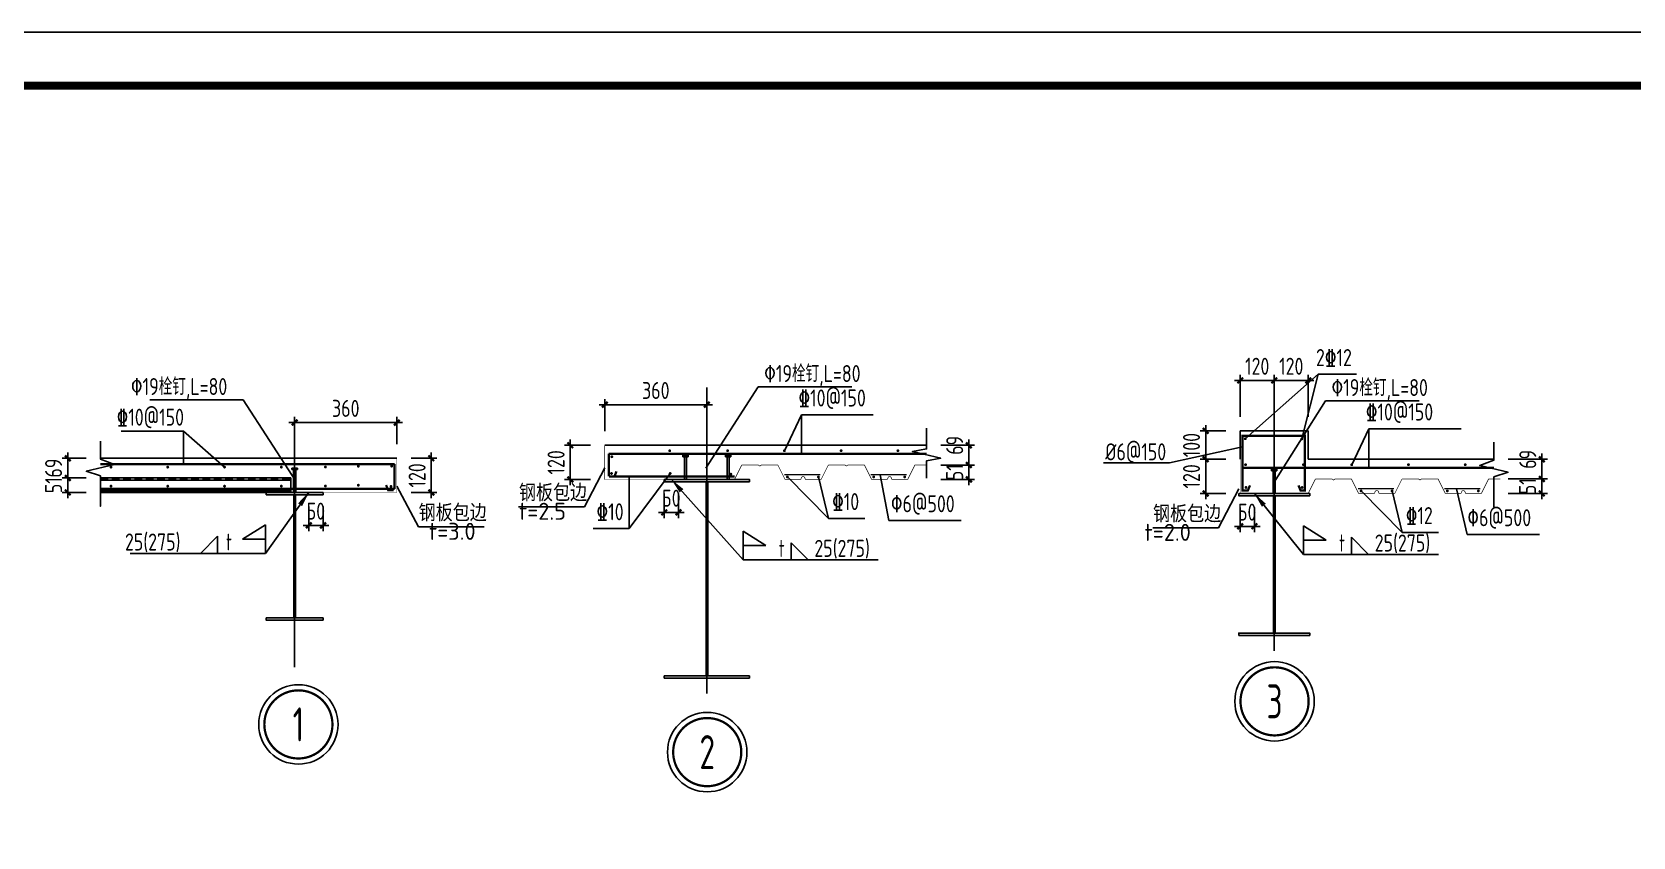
# Model space of a CAD drawing. Extents: x 180850 to 1400258, y 48356 to 327067.
# Drawn here: x 607539 to 649842, y 199110 to 220382 of the extents above; entities that cross this region are included whole.
import ezdxf
from ezdxf.enums import TextEntityAlignment as Align

# ---------------------------------------------------------------- set-up
doc = ezdxf.new("R2010")
doc.units = 0
doc.header["$LTSCALE"] = 1000
doc.linetypes.add('DASHED', pattern=[0.75, 0.5, -0.25])
for name, color, linetype in [('AXIS', 3, 'Continuous'), ('GL', 150, 'Continuous'), ('Gzd', 1, 'Continuous'), ('Prof', 2, 'Continuous'), ('PUB_DIM', 3, 'Continuous'), ('PUB_TITLE', 4, 'Continuous'), ('PZ', 202, 'Continuous'), ('S', 2, 'Continuous'), ('TEXT', 7, 'Continuous'), ('THIN', 7, 'Continuous'), ('WELD', 7, 'Continuous'), ('YCX', 90, 'Continuous'), ('引出线', 3, 'Continuous')]:
    doc.layers.add(name, color=color, linetype=linetype)
doc.styles.get("Standard").update_dxf_attribs({"font": 'gbenor.shx', "bigfont": 'gbcbig.shx'})
doc.styles.add('TSSD_Dimension', font='Tssdeng.shx', dxfattribs={"width": 0.8, "bigfont": 'hztxt.shx'})
doc.styles.add('TSSD_Label', font='tssdeng.shx', dxfattribs={"width": 0.7, "bigfont": 'hztxt.shx'})
doc.styles.add('TSSD_Norm', font='tssdeng.shx', dxfattribs={"bigfont": 'hztxt.shx'})
doc.styles.add('TSSD_Num', font='Tssdeng.shx', dxfattribs={"width": 0.7, "bigfont": 'hztxt.shx'})
doc.dimstyles.new('TSSD_20_150', dxfattribs={"dimtxt": 450, "dimasz": 150, "dimexe": 150, "dimexo": 375, "dimgap": 150, "dimtad": 1, "dimdec": 0, "dimlfac": 0.133333, "dimzin": 0, "dimdsep": 46, "dimtxsty": 'TSSD_Dimension', "dimblk": 'ARCHTICK', "dimcen": 0, "dimdle": 150, "dimclrt": 7, "dimadec": 0, "dimazin": 0, "dimtfac": 1, "dimtdec": 0, "dimtix": 1, "dimtmove": 2, "dimatfit": 3, "dimfxl": 1, "dimtolj": 1, "dimtzin": 0, "dimarcsym": 0})
doc.dimstyles.new('TSSD_LEADER_STYLE_400.0', dxfattribs={"dimtxt": 1200, "dimasz": 400, "dimexe": 400, "dimexo": 1000, "dimgap": 0.09, "dimtad": 0, "dimtih": 1, "dimtoh": 1, "dimdec": 4, "dimzin": 0, "dimdsep": 46, "dimtxsty": 'Standard', "dimcen": 0.09, "dimdle": 400, "dimclrt": 7, "dimadec": 0, "dimazin": 0, "dimtfac": 1, "dimtdec": 4, "dimtofl": 0, "dimtmove": 0, "dimatfit": 3, "dimfxl": 1, "dimtolj": 1, "dimtzin": 0, "dimarcsym": 0})

# ---------------------------------------------------------------- blocks, each defined once
blk = doc.blocks.new('_ArchTick')
at = {"color": 0, "linetype": 'ByBlock', "const_width": 0.4}
blk.add_lwpolyline([(-0.5, -0.5), (0.5, 0.5)], dxfattribs=at)
blk = doc.blocks.new('*D158')
at = {"layer": 'AXIS', "color": 0, "lineweight": -2, "transparency": 16777216}
for p, q in [((639463, 211174), (639313, 211174)), ((639463, 210216), (639463, 211324)), ((640363, 211174), (639463, 211174)), ((640363, 210216), (640363, 211324)), ((640363, 211174), (640513, 211174))]:
    blk.add_line(p, q, dxfattribs=at)
at = {"layer": 'Defpoints', "color": 0, "transparency": 16777216}
for p in [(639463, 211174), (639463, 209841), (640363, 209841)]:
    blk.add_point(p, dxfattribs=at)
at = {"layer": 'AXIS', "color": 0, "lineweight": -2, "transparency": 16777216, "xscale": 150, "yscale": 150, "zscale": 150}
blk.add_blockref('_ArchTick', (639463, 211174), dxfattribs=at)
at = {"layer": 'AXIS', "color": 0, "lineweight": -2, "transparency": 16777216, "xscale": 150, "yscale": 150, "zscale": 150, "rotation": 180}
blk.add_blockref('_ArchTick', (640363, 211174), dxfattribs=at)
at = {"layer": 'AXIS', "color": 7, "transparency": 16777216, "insert": (639913, 211549), "char_height": 450, "attachment_point": 5, "style": 'TSSD_Dimension'}
blk.add_mtext('\\A1;120', dxfattribs=at)
blk = doc.blocks.new('ts_idx2')
at = {"color": 0, "linetype": 'ByBlock', "lineweight": -2, "const_width": 0.0333}
blk.add_lwpolyline([(-0.5, 0, 1), (0.5, 0, 1)], format="xyb", close=True, dxfattribs=at)
at = {"color": 0, "linetype": 'ByBlock', "lineweight": -2}
blk.add_circle((0, 0), 0.583, dxfattribs=at)
at = {"color": 0, "linetype": 'ByBlock', "lineweight": -2, "style": 'TSSD_Num', "width": 0.7}
blk.add_attdef('A', text='', height=0.5, dxfattribs=at).set_placement((0, 0), align=Align.MIDDLE_CENTER)
blk = doc.blocks.new('*D159')
at = {"layer": 'AXIS', "color": 0, "lineweight": -2, "transparency": 16777216}
for p, q in [((639088, 209091), (638402, 209091)), ((638552, 209091), (638552, 209241)), ((638552, 209091), (638552, 208188)), ((639088, 208188), (638402, 208188)), ((638552, 208188), (638552, 208038))]:
    blk.add_line(p, q, dxfattribs=at)
at = {"layer": 'Defpoints', "color": 0, "transparency": 16777216}
for p in [(639463, 209091), (638552, 208188), (639463, 208188)]:
    blk.add_point(p, dxfattribs=at)
at = {"layer": 'AXIS', "color": 0, "lineweight": -2, "transparency": 16777216, "xscale": 150, "yscale": 150, "zscale": 150}
for p, rotation in [((638552, 209091), 270), ((638552, 208188), 90)]:
    blk.add_blockref('_ArchTick', p, dxfattribs=dict(at, rotation=rotation))
at = {"layer": 'AXIS', "color": 7, "transparency": 16777216, "insert": (638177, 208640), "char_height": 450, "attachment_point": 5, "rotation": 90, "style": 'TSSD_Dimension'}
blk.add_mtext('\\A1;120', dxfattribs=at)
blk = doc.blocks.new('*D160')
at = {"layer": 'AXIS', "color": 0, "lineweight": -2, "transparency": 16777216}
for p, q in [((639088, 209841), (638402, 209841)), ((638552, 209841), (638552, 209991)), ((638552, 209841), (638552, 209091)), ((639088, 209091), (638402, 209091)), ((638552, 209091), (638552, 208941))]:
    blk.add_line(p, q, dxfattribs=at)
at = {"layer": 'Defpoints', "color": 0, "transparency": 16777216}
for p in [(639463, 209841), (638552, 209091), (639463, 209091)]:
    blk.add_point(p, dxfattribs=at)
at = {"layer": 'AXIS', "color": 0, "lineweight": -2, "transparency": 16777216, "xscale": 150, "yscale": 150, "zscale": 150}
for p, rotation in [((638552, 209841), 270), ((638552, 209091), 90)]:
    blk.add_blockref('_ArchTick', p, dxfattribs=dict(at, rotation=rotation))
at = {"layer": 'AXIS', "color": 7, "transparency": 16777216, "insert": (638177, 209466), "char_height": 450, "attachment_point": 5, "rotation": 90, "style": 'TSSD_Dimension'}
blk.add_mtext('\\A1;100', dxfattribs=at)
blk = doc.blocks.new('_WELD004')
at = {"color": 0, "linetype": 'ByBlock'}
for p, q in [((0, 1), (1, 0)), ((0, 0), (0, 1))]:
    blk.add_line(p, q, dxfattribs=at)
blk = doc.blocks.new('_WELD001')
at = {"linetype": 'ByBlock'}
h = blk.add_hatch(color=0, dxfattribs=at)
h.paths.add_polyline_path([(0.8, 0.5), (0, 1), (0, 0.5)], flags=16)
edge = h.paths.add_edge_path()
edge.add_line((0.8, 0.5), (0, 1))
edge.add_line((0, 0.5), (0.8, 0.5))
edge.add_line((0, 0), (0, 1))
at = {"color": 0, "linetype": 'ByBlock'}
for p, q in [((0, 0), (0, 1)), ((0.8, 0.5), (0, 1)), ((0, 0.5), (0.8, 0.5))]:
    blk.add_line(p, q, dxfattribs=at)
blk = doc.blocks.new('*D161')
at = {"layer": 'AXIS', "color": 0, "lineweight": -2, "transparency": 16777216}
for p, q in [((646542, 208571), (647582, 208571)), ((647432, 208571), (647432, 208721)), ((647432, 208188), (647432, 208571)), ((646542, 208188), (647582, 208188)), ((647432, 208188), (647432, 208038))]:
    blk.add_line(p, q, dxfattribs=at)
at = {"layer": 'Defpoints', "color": 0, "transparency": 16777216}
for p in [(646167, 208571), (647432, 208571), (646167, 208188)]:
    blk.add_point(p, dxfattribs=at)
at = {"layer": 'AXIS', "color": 0, "lineweight": -2, "transparency": 16777216, "xscale": 150, "yscale": 150, "zscale": 150}
for p, rotation in [((647432, 208571), 270), ((647432, 208188), 90)]:
    blk.add_blockref('_ArchTick', p, dxfattribs=dict(at, rotation=rotation))
at = {"layer": 'AXIS', "color": 7, "transparency": 16777216, "insert": (647057, 208379), "char_height": 450, "attachment_point": 5, "rotation": 90, "style": 'TSSD_Dimension'}
blk.add_mtext('\\A1;51', dxfattribs=at)
blk = doc.blocks.new('*D162')
at = {"layer": 'AXIS', "color": 0, "lineweight": -2, "transparency": 16777216}
for p, q in [((646542, 209091), (647582, 209091)), ((647432, 209091), (647432, 209241)), ((647432, 208571), (647432, 209091)), ((646542, 208571), (647582, 208571)), ((647432, 208571), (647432, 208421))]:
    blk.add_line(p, q, dxfattribs=at)
at = {"layer": 'Defpoints', "color": 0, "transparency": 16777216}
for p in [(646167, 209091), (647432, 209091), (646167, 208571)]:
    blk.add_point(p, dxfattribs=at)
at = {"layer": 'AXIS', "color": 0, "lineweight": -2, "transparency": 16777216, "xscale": 150, "yscale": 150, "zscale": 150}
for p, rotation in [((647432, 209091), 270), ((647432, 208571), 90)]:
    blk.add_blockref('_ArchTick', p, dxfattribs=dict(at, rotation=rotation))
at = {"layer": 'AXIS', "color": 7, "transparency": 16777216, "insert": (647062, 209091), "char_height": 450, "attachment_point": 5, "rotation": 90, "style": 'TSSD_Dimension'}
blk.add_mtext('\\A1;69', dxfattribs=at)
blk = doc.blocks.new('*D163')
at = {"layer": 'AXIS', "color": 0, "lineweight": -2, "transparency": 16777216}
for p, q in [((639463, 207813), (639463, 207169)), ((639838, 207813), (639838, 207169)), ((639463, 207319), (639313, 207319)), ((639838, 207319), (639463, 207319)), ((639838, 207319), (639988, 207319))]:
    blk.add_line(p, q, dxfattribs=at)
at = {"layer": 'Defpoints', "color": 0, "transparency": 16777216}
for p in [(639463, 208188), (639838, 208188), (639463, 207319)]:
    blk.add_point(p, dxfattribs=at)
at = {"layer": 'AXIS', "color": 0, "lineweight": -2, "transparency": 16777216, "xscale": 150, "yscale": 150, "zscale": 150}
blk.add_blockref('_ArchTick', (639463, 207319), dxfattribs=at)
at = {"layer": 'AXIS', "color": 0, "lineweight": -2, "transparency": 16777216, "xscale": 150, "yscale": 150, "zscale": 150, "rotation": 180}
blk.add_blockref('_ArchTick', (639838, 207319), dxfattribs=at)
at = {"layer": 'AXIS', "color": 7, "transparency": 16777216, "insert": (639650, 207694), "char_height": 450, "attachment_point": 5, "style": 'TSSD_Dimension'}
blk.add_mtext('\\A1;50', dxfattribs=at)
blk = doc.blocks.new('*D164')
at = {"layer": 'AXIS', "color": 0, "lineweight": -2, "transparency": 16777216}
for p, q in [((640363, 211174), (640213, 211174)), ((640363, 210216), (640363, 211324)), ((641263, 211174), (640363, 211174)), ((641263, 210216), (641263, 211324)), ((641263, 211174), (641413, 211174))]:
    blk.add_line(p, q, dxfattribs=at)
at = {"layer": 'Defpoints', "color": 0, "transparency": 16777216}
for p in [(640363, 211174), (640363, 209841), (641263, 209841)]:
    blk.add_point(p, dxfattribs=at)
at = {"layer": 'AXIS', "color": 0, "lineweight": -2, "transparency": 16777216, "xscale": 150, "yscale": 150, "zscale": 150}
blk.add_blockref('_ArchTick', (640363, 211174), dxfattribs=at)
at = {"layer": 'AXIS', "color": 0, "lineweight": -2, "transparency": 16777216, "xscale": 150, "yscale": 150, "zscale": 150, "rotation": 180}
blk.add_blockref('_ArchTick', (641263, 211174), dxfattribs=at)
at = {"layer": 'AXIS', "color": 7, "transparency": 16777216, "insert": (640813, 211549), "char_height": 450, "attachment_point": 5, "style": 'TSSD_Dimension'}
blk.add_mtext('\\A1;120', dxfattribs=at)
blk = doc.blocks.new('*D192')
at = {"layer": 'AXIS', "color": 0, "lineweight": -2, "transparency": 16777216}
for p, q in [((622672, 209836), (622672, 210684)), ((625372, 209836), (625372, 210684)), ((625522, 210534), (622522, 210534))]:
    blk.add_line(p, q, dxfattribs=at)
at = {"layer": 'Defpoints', "color": 0, "transparency": 16777216}
for p in [(622672, 210534), (622672, 209461), (625372, 209461)]:
    blk.add_point(p, dxfattribs=at)
at = {"layer": 'AXIS', "color": 0, "lineweight": -2, "transparency": 16777216, "xscale": 150, "yscale": 150, "zscale": 150, "rotation": 180}
blk.add_blockref('_ArchTick', (622672, 210534), dxfattribs=at)
at = {"layer": 'AXIS', "color": 0, "lineweight": -2, "transparency": 16777216, "xscale": 150, "yscale": 150, "zscale": 150}
blk.add_blockref('_ArchTick', (625372, 210534), dxfattribs=at)
at = {"layer": 'AXIS', "color": 7, "transparency": 16777216, "insert": (624022, 210909), "char_height": 450, "attachment_point": 5, "style": 'TSSD_Dimension'}
blk.add_mtext('\\A1;360', dxfattribs=at)
blk = doc.blocks.new('*D193')
at = {"layer": 'AXIS', "color": 0, "lineweight": -2, "transparency": 16777216}
for p, q in [((624247, 208183), (624247, 207538)), ((624622, 208183), (624622, 207538)), ((624247, 207688), (624097, 207688)), ((624622, 207688), (624247, 207688)), ((624622, 207688), (624772, 207688))]:
    blk.add_line(p, q, dxfattribs=at)
at = {"layer": 'Defpoints', "color": 0, "transparency": 16777216}
for p in [(624247, 208558), (624622, 208558), (624247, 207688)]:
    blk.add_point(p, dxfattribs=at)
at = {"layer": 'AXIS', "color": 0, "lineweight": -2, "transparency": 16777216, "xscale": 150, "yscale": 150, "zscale": 150}
blk.add_blockref('_ArchTick', (624247, 207688), dxfattribs=at)
at = {"layer": 'AXIS', "color": 0, "lineweight": -2, "transparency": 16777216, "xscale": 150, "yscale": 150, "zscale": 150, "rotation": 180}
blk.add_blockref('_ArchTick', (624622, 207688), dxfattribs=at)
at = {"layer": 'AXIS', "color": 7, "transparency": 16777216, "insert": (624434, 208063), "char_height": 450, "attachment_point": 5, "style": 'TSSD_Dimension'}
blk.add_mtext('\\A1;50', dxfattribs=at)
blk = doc.blocks.new('*D194')
at = {"layer": 'AXIS', "color": 0, "lineweight": -2, "transparency": 16777216}
for p, q in [((631551, 209461), (632444, 209461)), ((632294, 208790), (632294, 209611)), ((631551, 208940), (632444, 208940))]:
    blk.add_line(p, q, dxfattribs=at)
at = {"layer": 'Defpoints', "color": 0, "transparency": 16777216}
for p in [(631176, 209461), (632294, 209461), (631176, 208940)]:
    blk.add_point(p, dxfattribs=at)
at = {"layer": 'AXIS', "color": 0, "lineweight": -2, "transparency": 16777216, "xscale": 150, "yscale": 150, "zscale": 150}
for p, rotation in [((632294, 209461), 90), ((632294, 208940), 270)]:
    blk.add_blockref('_ArchTick', p, dxfattribs=dict(at, rotation=rotation))
at = {"layer": 'AXIS', "color": 7, "transparency": 16777216, "insert": (631919, 209461), "char_height": 450, "attachment_point": 5, "rotation": 90, "style": 'TSSD_Dimension'}
blk.add_mtext('\\A1;69', dxfattribs=at)
blk = doc.blocks.new('*D195')
at = {"layer": 'AXIS', "color": 0, "lineweight": -2, "transparency": 16777216}
for p, q in [((632294, 208940), (632294, 209090)), ((631551, 208940), (632444, 208940)), ((631551, 208558), (632444, 208558)), ((632294, 208558), (632294, 208940)), ((632294, 208558), (632294, 208408))]:
    blk.add_line(p, q, dxfattribs=at)
at = {"layer": 'Defpoints', "color": 0, "transparency": 16777216}
for p in [(631176, 208940), (631176, 208558), (632294, 208940)]:
    blk.add_point(p, dxfattribs=at)
at = {"layer": 'AXIS', "color": 0, "lineweight": -2, "transparency": 16777216, "xscale": 150, "yscale": 150, "zscale": 150}
for p, rotation in [((632294, 208940), 270), ((632294, 208558), 90)]:
    blk.add_blockref('_ArchTick', p, dxfattribs=dict(at, rotation=rotation))
at = {"layer": 'AXIS', "color": 7, "transparency": 16777216, "insert": (631919, 208749), "char_height": 450, "attachment_point": 5, "rotation": 90, "style": 'TSSD_Dimension'}
blk.add_mtext('\\A1;51', dxfattribs=at)
blk = doc.blocks.new('*D196')
at = {"layer": 'AXIS', "color": 0, "lineweight": -2, "transparency": 16777216}
for p, q in [((622297, 209461), (621611, 209461)), ((621761, 209461), (621761, 209611)), ((621761, 209461), (621761, 208558)), ((622297, 208558), (621611, 208558)), ((621761, 208558), (621761, 208408))]:
    blk.add_line(p, q, dxfattribs=at)
at = {"layer": 'Defpoints', "color": 0, "transparency": 16777216}
for p in [(622672, 209461), (621761, 208558), (622672, 208558)]:
    blk.add_point(p, dxfattribs=at)
at = {"layer": 'AXIS', "color": 0, "lineweight": -2, "transparency": 16777216, "xscale": 150, "yscale": 150, "zscale": 150}
for p, rotation in [((621761, 209461), 270), ((621761, 208558), 90)]:
    blk.add_blockref('_ArchTick', p, dxfattribs=dict(at, rotation=rotation))
at = {"layer": 'AXIS', "color": 7, "transparency": 16777216, "insert": (621386, 209010), "char_height": 450, "attachment_point": 5, "rotation": 90, "style": 'TSSD_Dimension'}
blk.add_mtext('\\A1;120', dxfattribs=at)
blk = doc.blocks.new('*D197')
at = {"layer": 'AXIS', "color": 0, "lineweight": -2, "transparency": 16777216}
for p, q in [((614329, 210061), (617329, 210061)), ((614479, 209493), (614479, 210211)), ((617179, 209493), (617179, 210211))]:
    blk.add_line(p, q, dxfattribs=at)
at = {"layer": 'Defpoints', "color": 0, "transparency": 16777216}
for p in [(617179, 210061), (614479, 209118), (617179, 209118)]:
    blk.add_point(p, dxfattribs=at)
at = {"layer": 'AXIS', "color": 0, "lineweight": -2, "transparency": 16777216, "xscale": 150, "yscale": 150, "zscale": 150, "rotation": 180}
blk.add_blockref('_ArchTick', (614479, 210061), dxfattribs=at)
at = {"layer": 'AXIS', "color": 0, "lineweight": -2, "transparency": 16777216, "xscale": 150, "yscale": 150, "zscale": 150}
blk.add_blockref('_ArchTick', (617179, 210061), dxfattribs=at)
at = {"layer": 'AXIS', "color": 7, "transparency": 16777216, "insert": (615829, 210436), "char_height": 450, "attachment_point": 5, "style": 'TSSD_Dimension'}
blk.add_mtext('\\A1;360', dxfattribs=at)
blk = doc.blocks.new('*D198')
at = {"layer": 'AXIS', "color": 0, "lineweight": -2, "transparency": 16777216}
for p, q in [((614854, 207840), (614854, 207195)), ((615229, 207840), (615229, 207195)), ((614854, 207345), (614704, 207345)), ((614854, 207345), (615229, 207345)), ((615229, 207345), (615379, 207345))]:
    blk.add_line(p, q, dxfattribs=at)
at = {"layer": 'Defpoints', "color": 0, "transparency": 16777216}
for p in [(614854, 208215), (615229, 208215), (615229, 207345)]:
    blk.add_point(p, dxfattribs=at)
at = {"layer": 'AXIS', "color": 0, "lineweight": -2, "transparency": 16777216, "xscale": 150, "yscale": 150, "zscale": 150}
blk.add_blockref('_ArchTick', (614854, 207345), dxfattribs=at)
at = {"layer": 'AXIS', "color": 0, "lineweight": -2, "transparency": 16777216, "xscale": 150, "yscale": 150, "zscale": 150, "rotation": 180}
blk.add_blockref('_ArchTick', (615229, 207345), dxfattribs=at)
at = {"layer": 'AXIS', "color": 7, "transparency": 16777216, "insert": (615041, 207720), "char_height": 450, "attachment_point": 5, "style": 'TSSD_Dimension'}
blk.add_mtext('\\A1;50', dxfattribs=at)
blk = doc.blocks.new('*D199')
at = {"layer": 'AXIS', "color": 0, "lineweight": -2, "transparency": 16777216}
for p, q in [((608972, 209118), (608334, 209118)), ((608484, 209118), (608484, 209268)), ((608484, 208597), (608484, 209118)), ((608972, 208597), (608334, 208597)), ((608484, 208597), (608484, 208447))]:
    blk.add_line(p, q, dxfattribs=at)
at = {"layer": 'Defpoints', "color": 0, "transparency": 16777216}
for p in [(608484, 209118), (609347, 209118), (609347, 208597)]:
    blk.add_point(p, dxfattribs=at)
at = {"layer": 'AXIS', "color": 0, "lineweight": -2, "transparency": 16777216, "xscale": 150, "yscale": 150, "zscale": 150}
for p, rotation in [((608484, 209118), 270), ((608484, 208597), 90)]:
    blk.add_blockref('_ArchTick', p, dxfattribs=dict(at, rotation=rotation))
at = {"layer": 'AXIS', "color": 7, "transparency": 16777216, "insert": (608109, 208858), "char_height": 450, "attachment_point": 5, "rotation": 90, "style": 'TSSD_Dimension'}
blk.add_mtext('\\A1;69', dxfattribs=at)
blk = doc.blocks.new('*D200')
at = {"layer": 'AXIS', "color": 0, "lineweight": -2, "transparency": 16777216}
for p, q in [((608972, 208597), (608334, 208597)), ((608484, 208597), (608484, 208747)), ((608484, 208215), (608484, 208597)), ((608972, 208215), (608334, 208215)), ((608484, 208215), (608484, 208065))]:
    blk.add_line(p, q, dxfattribs=at)
at = {"layer": 'Defpoints', "color": 0, "transparency": 16777216}
for p in [(608484, 208597), (609347, 208597), (609347, 208215)]:
    blk.add_point(p, dxfattribs=at)
at = {"layer": 'AXIS', "color": 0, "lineweight": -2, "transparency": 16777216, "xscale": 150, "yscale": 150, "zscale": 150}
for p, rotation in [((608484, 208597), 270), ((608484, 208215), 90)]:
    blk.add_blockref('_ArchTick', p, dxfattribs=dict(at, rotation=rotation))
at = {"layer": 'AXIS', "color": 7, "transparency": 16777216, "insert": (608109, 208406), "char_height": 450, "attachment_point": 5, "rotation": 90, "style": 'TSSD_Dimension'}
blk.add_mtext('\\A1;51', dxfattribs=at)
blk = doc.blocks.new('*D201')
at = {"layer": 'AXIS', "color": 0, "lineweight": -2, "transparency": 16777216}
for p, q in [((617554, 209118), (618239, 209118)), ((618089, 209118), (618089, 209268)), ((618089, 209118), (618089, 208215)), ((617554, 208215), (618239, 208215)), ((618089, 208215), (618089, 208065))]:
    blk.add_line(p, q, dxfattribs=at)
at = {"layer": 'Defpoints', "color": 0, "transparency": 16777216}
for p in [(617179, 209118), (617179, 208215), (618089, 208215)]:
    blk.add_point(p, dxfattribs=at)
at = {"layer": 'AXIS', "color": 0, "lineweight": -2, "transparency": 16777216, "xscale": 150, "yscale": 150, "zscale": 150}
for p, rotation in [((618089, 209118), 270), ((618089, 208215), 90)]:
    blk.add_blockref('_ArchTick', p, dxfattribs=dict(at, rotation=rotation))
at = {"layer": 'AXIS', "color": 7, "transparency": 16777216, "insert": (617714, 208666), "char_height": 450, "attachment_point": 5, "rotation": 90, "style": 'TSSD_Dimension'}
blk.add_mtext('\\A1;120', dxfattribs=at)

msp = doc.modelspace()

# ---------------------------------------------------------------- linework, layer by layer
at = {"layer": 'AXIS'}
for p, q in [((625371.61, 202898.03), (625371.61, 210989.54)), ((640362.56, 204028.19), (640362.56, 210619.71)), ((614478.62, 203600.07), (614478.62, 209896.23))]:
    msp.add_line(p, q, dxfattribs=at)
at = {"layer": 'GL'}
for points in [[(624246.61, 208557.97), (626496.61, 208557.97), (626496.61, 208497.97), (624246.61, 208497.97)], [(615228.62, 208214.65), (613728.62, 208214.65), (613728.62, 208154.65), (615228.62, 208154.65)], [(614501.12, 208154.65), (614456.12, 208154.65), (614456.12, 204899.65), (614501.12, 204899.65)], [(625349.11, 208497.97), (625394.11, 208497.97), (625394.11, 203367.97), (625349.11, 203367.97)], [(639425.06, 208188.13), (641300.06, 208188.13), (641300.06, 208128.13), (639425.06, 208128.13)], [(640340.06, 208128.13), (640385.06, 208128.13), (640385.06, 204498.13), (640340.06, 204498.13)], [(615228.62, 204839.65), (613728.62, 204839.65), (613728.62, 204899.65), (615228.62, 204899.65)], [(639425.06, 204438.13), (641300.06, 204438.13), (641300.06, 204498.13), (639425.06, 204498.13)], [(624246.61, 203307.97), (626496.61, 203307.97), (626496.61, 203367.97), (624246.61, 203367.97)]]:
    msp.add_lwpolyline(points, close=True, dxfattribs=at)
at = {"layer": 'Gzd'}
for points, const_width in [([(641171.51, 208268.95), (641171.51, 209711.54), (639523.66, 209711.54), (639523.66, 208268.95), (639667.54, 208268.95), (639721.93, 208401.46)], 60), ([(609347.26, 208964.65), (617117.51, 208964.65)], 60), ([(617117.51, 208964.65), (617117.51, 208309.64)], 60), ([(631176.12, 209236.33), (622776.5, 209236.33)], 60), ([(622779.37, 209236.33), (622779.37, 208638.79)], 60), ([(622785.26, 208638.79), (622929.14, 208638.79), (622983.53, 208771.3)], 60), ([(622785.26, 208638.79), (626109, 208638.79)], 60), ([(627418.33, 208683.64), (628373.48, 208683.64)], 30), ([(629699.3, 208683.62), (630654.44, 208683.62)], 30), ([(646167.07, 208866.49), (639523.66, 208866.49)], 60), ([(609347.26, 208309.64), (617117.51, 208309.64)], 60), ([(617093.03, 208276.72), (616949.15, 208276.72), (616894.77, 208409.23)], 60), ([(641201.45, 208268.95), (641057.57, 208268.95), (641003.18, 208401.46)], 60), ([(642576.35, 208313.8), (643531.5, 208313.8)], 30), ([(644857.32, 208313.79), (645812.46, 208313.79)], 30)]:
    msp.add_lwpolyline(points, dxfattribs=dict(at, const_width=const_width))
at = {"layer": 'Gzd', "const_width": 37.5}
for points in [[(639579.66, 209634.41, 1), (639617.16, 209634.41, 1)], [(641111.71, 209631.3, -1), (641074.21, 209631.3, -1)], [(622841.74, 209157.37, 1), (622879.24, 209157.37, 1)], [(624370.47, 209317.35, 1), (624407.97, 209317.35, 1)], [(625900.18, 209317.35, 1), (625937.68, 209317.35, 1)], [(627400.18, 209317.35, 1), (627437.68, 209317.35, 1)], [(628900.18, 209317.35, 1), (628937.68, 209317.35, 1)], [(630400.18, 209317.35, 1), (630437.68, 209317.35, 1)], [(639586.42, 208947.51, 1), (639623.92, 208947.51, 1)], [(641116.13, 208947.51, 1), (641153.63, 208947.51, 1)], [(642391.13, 208947.51, 1), (642428.63, 208947.51, 1)], [(643891.13, 208947.51, 1), (643928.63, 208947.51, 1)], [(645391.13, 208947.51, 1), (645428.63, 208947.51, 1)], [(609607.43, 208883.93, 1), (609644.93, 208883.93, 1)], [(611107.43, 208883.93, 1), (611144.93, 208883.93, 1)], [(612607.43, 208883.93, 1), (612644.93, 208883.93, 1)], [(614107.43, 208883.93, 1), (614144.93, 208883.93, 1)], [(615310.31, 208887.55, -1), (615272.81, 208887.55, -1)], [(616143.9, 208907.82, 1), (616181.4, 208907.82, 1)], [(617061.52, 208910.92, -1), (617024.02, 208910.92, -1)], [(622832.97, 208716.45, 1), (622870.47, 208716.45, 1)], [(624383.1, 208716.45, 1), (624420.6, 208716.45, 1)], [(625987.18, 208698.06, 1), (626024.68, 208698.06, 1)], [(627480.03, 208625.25, 1), (627517.53, 208625.25, 1)], [(628337.36, 208625.25, -1), (628299.86, 208625.25, -1)], [(629760.99, 208625.24, 1), (629798.49, 208625.24, 1)], [(630618.33, 208625.24, -1), (630580.83, 208625.24, -1)], [(609607.43, 208381.6, 1), (609644.93, 208381.6, 1)], [(611107.43, 208381.6, 1), (611144.93, 208381.6, 1)], [(612607.43, 208381.6, 1), (612644.93, 208381.6, 1)], [(614107.43, 208381.6, 1), (614144.93, 208381.6, 1)], [(615310.31, 208385.22, -1), (615272.81, 208385.22, -1)], [(616143.9, 208405.48, 1), (616181.4, 208405.48, 1)], [(617042.13, 208373.13, -1), (617004.63, 208373.13, -1)], [(639599.04, 208346.61, 1), (639636.54, 208346.61, 1)], [(641080.56, 208346.61, 1), (641118.06, 208346.61, 1)], [(642638.05, 208255.42, 1), (642675.55, 208255.42, 1)], [(643495.39, 208255.42, -1), (643457.89, 208255.42, -1)], [(644919.01, 208255.4, 1), (644956.51, 208255.4, 1)], [(645776.35, 208255.4, -1), (645738.85, 208255.4, -1)]]:
    msp.add_lwpolyline(points, format="xyb", close=True, dxfattribs=at)
at = {"layer": 'Prof'}
for p, q in [((609347.26, 208597.15), (614381.01, 208597.15)), ((614381.01, 208214.65), (614381.01, 208597.15)), ((609347.26, 208537.7), (614381.01, 208537.7)), ((609347.26, 208257.27), (614381.01, 208257.27)), ((609347.26, 208214.65), (614381.01, 208214.65))]:
    msp.add_line(p, q, dxfattribs=at)
at = {"layer": 'Prof', "linetype": 'DASHED', "ltscale": 0.4}
msp.add_line((609347.26, 208556.4), (614381.01, 208556.4), dxfattribs=at)
at = {"layer": 'PUB_DIM'}
for points in [[(631176.12, 208590.15), (631176.12, 208796.12), (631176.12, 209050.47), (631551.12, 209116.91), (630802.06, 209294.39), (631176.12, 209366.54), (631176.12, 209461.33), (631176.12, 209911.33)], [(609347.26, 208040.86), (609347.26, 207850.41), (609347.26, 208653.6), (608972.26, 208773.6), (609721.32, 208951.07), (609347.26, 209097.6), (609347.26, 209118.01), (609347.26, 209568.01)], [(646167.07, 208014.34), (646167.07, 207823.89), (646167.07, 208627.08), (646542.07, 208747.08), (645793.01, 208924.55), (646167.07, 209071.08), (646167.07, 209091.49), (646167.07, 209541.49)]]:
    msp.add_lwpolyline(points, dxfattribs=at)
at = {"layer": 'PUB_TITLE'}
msp.add_lwpolyline([(552677.75, 220381.89), (671606.93, 220381.89), (671606.93, 136381.97), (552677.75, 136381.97)], close=True, dxfattribs=at)
at = {"layer": 'PUB_TITLE', "const_width": 212.12}
msp.add_lwpolyline([(556213.1, 137796.11), (556213.1, 218967.75), (670192.79, 218967.75), (670192.79, 137796.11)], close=True, dxfattribs=at)
at = {"layer": 'PZ'}
for p, q in [((624737.02, 209200.5), (624881.21, 209200.5)), ((624737.02, 209200.5), (624737.02, 209160.2)), ((624881.21, 209160.2), (624737.02, 209160.2)), ((624781.78, 208557.97), (624781.78, 209160.2)), ((624836.44, 208557.97), (624836.44, 209160.2)), ((624881.21, 209200.5), (624881.21, 209160.2)), ((625862.02, 209200.5), (625862.02, 209160.2)), ((626006.21, 209200.5), (625862.02, 209200.5)), ((625862.02, 209160.2), (626006.21, 209160.2)), ((625906.78, 208557.97), (625906.78, 209160.2)), ((625961.44, 208557.97), (625961.44, 209160.2)), ((626006.21, 209200.5), (626006.21, 209160.2)), ((614550.71, 208857.18), (614406.52, 208857.18)), ((614406.52, 208857.18), (614406.52, 208816.88)), ((614406.52, 208816.88), (614550.71, 208816.88)), ((614451.29, 208214.65), (614451.29, 208816.88)), ((614505.95, 208214.65), (614505.95, 208816.88)), ((614550.71, 208857.18), (614550.71, 208816.88)), ((624781.78, 208557.97), (624836.44, 208557.97)), ((625961.44, 208557.97), (625906.78, 208557.97)), ((640290.46, 208830.66), (640290.46, 208790.37)), ((640290.46, 208830.66), (640434.65, 208830.66)), ((640434.65, 208790.37), (640290.46, 208790.37)), ((640335.23, 208188.13), (640335.23, 208790.37)), ((640389.88, 208188.13), (640389.88, 208790.37)), ((640434.65, 208830.66), (640434.65, 208790.37)), ((614505.95, 208214.65), (614451.29, 208214.65)), ((640335.23, 208188.13), (640389.88, 208188.13))]:
    msp.add_line(p, q, dxfattribs=at)
at = {"layer": 'S', "const_width": 15}
for points in [[(639837.56, 208188.13), (639462.56, 208188.13), (639462.56, 209841.49)], [(624621.61, 208557.97), (622671.61, 208557.97), (622671.61, 209461.33)], [(614853.62, 208214.65), (617178.62, 208214.65), (617178.62, 209118.01)]]:
    msp.add_lwpolyline(points, dxfattribs=at)
at = {"layer": 'S', "const_width": 18.75}
for points in [[(625203.28, 208557.97), (625187.37, 208564.56, 0.41421356), (625203.28, 208557.97), (626088.11, 208557.97, 0.28407904), (626108.23, 208570.4), (626287.05, 208928.03, -0.28407904), (626307.17, 208940.47), (626721.81, 208940.47, -0.14996431), (626734.42, 208936.59), (626769.51, 208912.82), (626804.6, 208936.59, -0.14996431), (626817.22, 208940.47), (627231.86, 208940.47, -0.28407904), (627251.98, 208928.03), (627430.8, 208570.4, 0.28407904), (627450.92, 208557.97), (627837.03, 208557.97, 0.32316506), (627858.38, 208573.38), (627867.93, 208602.14, -0.32316506), (627910.64, 208632.97), (627915.89, 208632.97, -0.32316506), (627958.6, 208602.14), (627968.15, 208573.38, 0.32316506), (627989.5, 208557.97), (628375.61, 208557.97, 0.28407904), (628395.73, 208570.4), (628574.55, 208928.03, -0.28407904), (628594.67, 208940.47), (629009.31, 208940.47, -0.14996431), (629021.92, 208936.59), (629057.01, 208912.82), (629092.1, 208936.59, -0.14996431), (629104.72, 208940.47), (629519.36, 208940.47, -0.28407904), (629539.48, 208928.03), (629718.3, 208570.4, 0.28407904), (629738.42, 208557.97), (630124.53, 208557.97, 0.32316506), (630145.88, 208573.38), (630155.43, 208602.14, -0.32316506), (630198.14, 208632.97), (630203.39, 208632.97, -0.32316506), (630246.1, 208602.14), (630255.65, 208573.38, 0.32316506), (630277, 208557.97), (630663.11, 208557.97, 0.28407904), (630683.23, 208570.4), (630862.05, 208928.03, -0.28407904), (630882.17, 208940.47), (631176.12, 208940.47)], [(640262.31, 208188.13), (641246.13, 208188.13, 0.28407904), (641266.25, 208200.57), (641445.07, 208558.19, -0.28407904), (641465.19, 208570.63), (641879.83, 208570.63, -0.14996431), (641892.44, 208566.76), (641927.53, 208542.99), (641962.62, 208566.76, -0.14996431), (641975.24, 208570.63), (642389.88, 208570.63, -0.28407904), (642410, 208558.19), (642588.82, 208200.57, 0.28407904), (642608.94, 208188.13), (642995.05, 208188.13, 0.32316506), (643016.4, 208203.54), (643025.95, 208232.31, -0.32316506), (643068.66, 208263.13), (643073.91, 208263.13, -0.32316506), (643116.62, 208232.31), (643126.17, 208203.54, 0.32316506), (643147.52, 208188.13), (643533.63, 208188.13, 0.28407904), (643553.75, 208200.57), (643732.57, 208558.19, -0.28407904), (643752.69, 208570.63), (644167.33, 208570.63, -0.14996431), (644179.94, 208566.76), (644215.03, 208542.99), (644250.12, 208566.76, -0.14996431), (644262.74, 208570.63), (644677.38, 208570.63, -0.28407904), (644697.5, 208558.19), (644876.32, 208200.57, 0.28407904), (644896.44, 208188.13), (645282.55, 208188.13, 0.32316506), (645303.9, 208203.54), (645313.45, 208232.31, -0.32316506), (645356.16, 208263.13), (645361.41, 208263.13, -0.32316506), (645404.12, 208232.31), (645413.67, 208203.54, 0.32316506), (645435.02, 208188.13), (645821.13, 208188.13, 0.28407904), (645841.25, 208200.57), (646020.07, 208558.19, -0.28407904), (646040.19, 208570.63), (646334.14, 208570.63)]]:
    msp.add_lwpolyline(points, format="xyb", dxfattribs=at)
at = {"layer": 'THIN'}
for p, q in [((639462.56, 209841.49), (641262.56, 209841.49)), ((639462.56, 209091.49), (639462.56, 209841.49)), ((641262.56, 209841.49), (641262.56, 209091.49)), ((622671.61, 209461.33), (631176.12, 209461.33)), ((616353.62, 209118.01), (609347.26, 209118.01)), ((616353.62, 209118.01), (617178.62, 209118.01)), ((641262.56, 209091.49), (646167.07, 209091.49))]:
    msp.add_line(p, q, dxfattribs=at)
at = {"layer": 'WELD'}
for p, q in [((613705.07, 206605.4), (610134.14, 206605.4)), ((641136.1, 206578.88), (644707.03, 206578.88)), ((626329.56, 206437.7), (629900.5, 206437.7))]:
    msp.add_line(p, q, dxfattribs=at)
at = {"layer": 'YCX'}
for p, q in [((641522.12, 211342.43), (639598.41, 209634.41)), ((641092.96, 209631.3), (641522.12, 211342.43)), ((641522.12, 211342.43), (642541.01, 211342.43)), ((625344.28, 208859.08), (626729.24, 211006.96)), ((626729.24, 211006.96), (629198.93, 211006.96)), ((613120.99, 210663.64), (610651.3, 210663.64)), ((614505.95, 208515.77), (613120.99, 210663.64)), ((640362.56, 208489.25), (641720.18, 210637.12)), ((641720.18, 210637.12), (644189.88, 210637.12)), ((609895.98, 209837.78), (611538.25, 209837.78)), ((611538.25, 209837.78), (611538.25, 208964.65)), ((611538.25, 209837.78), (612626.18, 208883.93)), ((639523.66, 209421.4), (637594.47, 209000.65)), ((637594.47, 209000.65), (635850.98, 209000.65)), ((622671.61, 208868.47), (622138.66, 207833.61)), ((617178.62, 208376.46), (617749.07, 207303.07)), ((639425.06, 208311.42), (638892.1, 207276.56)), ((622138.66, 207833.61), (620397.55, 207833.61)), ((617749.07, 207303.07), (619490.17, 207303.07)), ((638892.1, 207276.56), (637151, 207276.56))]:
    msp.add_line(p, q, dxfattribs=at)
at = {"layer": '引出线'}
for p, q in [((627418.93, 209317.35), (627875.4, 210265.96)), ((627875.4, 210265.96), (629768.04, 210265.96)), ((627875.4, 210265.96), (627875.4, 209236.33)), ((642409.88, 208947.51), (642866.34, 209896.12)), ((642866.34, 209896.12), (642866.34, 208866.49)), ((642866.34, 209896.12), (645306.48, 209896.12)), ((623320.01, 207258.97), (624401.85, 208716.45)), ((623320.01, 207258.97), (623320.01, 208638.79)), ((628589.32, 207528.02), (627498.78, 208625.25)), ((628318.61, 208625.25), (628589.32, 207528.02)), ((629950.37, 208683.62), (630183.02, 207473.36)), ((643747.34, 207158.18), (642656.8, 208255.42)), ((643476.64, 208255.42), (643747.34, 207158.18)), ((645181.91, 208313.79), (645456.98, 207101.89)), ((628589.32, 207528.02), (629544.33, 207528.02)), ((632091.78, 207473.36), (630183.02, 207473.36)), ((622365, 207258.97), (623320.01, 207258.97)), ((643747.34, 207158.18), (644702.35, 207158.18)), ((647372.43, 207101.89), (645456.98, 207101.89))]:
    msp.add_line(p, q, dxfattribs=at)

# ---------------------------------------------------------------- block references
at = {"layer": 'THIN'}
ref = msp.add_blockref('ts_idx2', (640371.73, 202694.25), dxfattribs=dict(at, xscale=1800, yscale=1800, zscale=1800))
ref.add_attrib('2', '3', dxfattribs={"height": 900, "style": 'TSSD_Num', "width": 0.7}).set_placement((640371.73, 202694.25), align=Align.MIDDLE_CENTER)
ref = msp.add_blockref('ts_idx2', (614577.86, 202085.02), dxfattribs=dict(at, xscale=1800, yscale=1800, zscale=1800))
ref.add_attrib('2', '1', dxfattribs={"height": 900, "style": 'TSSD_Num', "width": 0.7}).set_placement((614577.86, 202085.02), align=Align.MIDDLE_CENTER)
ref = msp.add_blockref('ts_idx2', (625380.78, 201352.72), dxfattribs=dict(at, xscale=1800, yscale=1800, zscale=1800))
ref.add_attrib('2', '2', dxfattribs={"height": 900, "style": 'TSSD_Num', "width": 0.7}).set_placement((625380.78, 201352.72), align=Align.MIDDLE_CENTER)
at = {"layer": 'WELD'}
for name, p, xscale, yscale, zscale in [('_WELD001', (613705.07, 206605.4), -749.9999999999998, 749.9999999999998, 749.9999999999998), ('_WELD001', (641136.1, 206578.88), 749.9999999999998, 749.9999999999998, 749.9999999999998), ('_WELD004', (612440.24, 206605.4), -449.9999999999999, 449.9999999999999, 449.9999999999999), ('_WELD001', (626329.56, 206437.7), 749.9999999999998, 749.9999999999998, 749.9999999999998), ('_WELD004', (627594.4, 206437.7), 449.9999999999999, 449.9999999999999, 449.9999999999999), ('_WELD004', (642400.94, 206578.88), 449.9999999999999, 449.9999999999999, 449.9999999999999)]:
    msp.add_blockref(name, p, dxfattribs=dict(at, xscale=xscale, yscale=yscale, zscale=zscale))

# ---------------------------------------------------------------- texts
at = {"layer": 'TEXT', "style": 'TSSD_Norm', "width": 0.8}
for s, p in [('2%%13212', (641465.25, 211418.99)), ('%%13210@150', (627790.99, 210350.83)), ('%%13210@150', (642781.93, 209980.99)), ('%%13210', (628679.79, 207612.89)), ('%%1306@500', (630234.64, 207556.59)), ('%%13210', (622455.47, 207343.84)), ('%%13212', (643837.81, 207243.05)), ('%%1306@500', (645466.18, 207186.76))]:
    msp.add_text(s, height=450, dxfattribs=at).set_placement(p, align=Align.BOTTOM_LEFT)
at = {"layer": 'TEXT'}
for s, style, width, p in [('%%13019栓钉,L=80', 'TSSD_Norm', 0.8, (626886.63, 211131.83)), ('%%13019栓钉,L=80', 'TSSD_Norm', 0.8, (610152.83, 210788.51)), ('%%13019栓钉,L=80', 'TSSD_Norm', 0.8, (641877.58, 210761.99)), ('%%C6@150', 'TSSD_Norm', 0.8, (635896.92, 209063.67)), ('25(275)', 'TSSD_Norm', 0.8, (609995.22, 206680.4)), ('t', 'TSSD_Label', 0.7, (612665.24, 206680.4)), ('t', 'TSSD_Label', 0.7, (627272.48, 206512.7)), ('25(275)', 'TSSD_Norm', 0.8, (628211.73, 206512.7)), ('t', 'TSSD_Label', 0.7, (642079.01, 206653.88)), ('25(275)', 'TSSD_Norm', 0.8, (643018.27, 206653.88))]:
    msp.add_text(s, height=450, dxfattribs=dict(at, style=style, width=width)).set_placement(p)
at = {"layer": 'TEXT', "style": 'TSSD_Norm', "width": 0.8}
msp.add_text('%%13210@150', height=450, dxfattribs=at).set_placement((611555.69, 209978.15), align=Align.RIGHT)
at = {"layer": 'TEXT', "style": 'TSSD_Norm'}
for s, p in [('钢板包边', (620406.52, 207845.44)), ('钢板包边', (617755.62, 207314.9)), ('t=2.5', (620406.52, 207357.6)), ('钢板包边', (637159.97, 207288.38)), ('t=3.0', (618027.36, 206827.06)), ('t=2.0', (636934.97, 206800.54))]:
    msp.add_text(s, height=450, dxfattribs=at).set_placement(p, align=Align.BOTTOM_LEFT)

# ---------------------------------------------------------------- dimensions: what is measured, and where the dimension line sits
at = {"layer": 'AXIS'}
for base, p1, p2, picture, middle in [((639462.56, 211173.6), (640362.56, 209841.49), (639462.56, 209841.49), '*D158', (639912.56, 211548.6)), ((640362.56, 211173.6), (641262.56, 209841.49), (640362.56, 209841.49), '*D164', (640812.56, 211548.6)), ((622671.61, 210533.99), (625371.61, 209461.33), (622671.61, 209461.33), '*D192', (624021.61, 210908.99)), ((615228.62, 207345.11), (614853.62, 208214.65), (615228.62, 208214.65), '*D198', (615041.12, 207720.11))]:
    dim = msp.add_linear_dim(base=base, p1=p1, p2=p2, dimstyle='TSSD_20_150', dxfattribs=at)
    dim.commit()
    dim.dimension.update_dxf_attribs({"geometry": picture, "text_midpoint": middle})
for base, p1, p2, angle, picture, middle in [((617178.62, 210061.08), (614478.62, 209118.01), (617178.62, 209118.01), 180, '*D197', (615828.62, 210436.08)), ((638552.38, 209091.49), (639462.56, 209841.49), (639462.56, 209091.49), 90, '*D160', (638177.38, 209466.49)), ((621761.44, 208557.97), (622671.61, 209461.33), (622671.61, 208557.97), 90, '*D196', (621386.44, 209009.65)), ((608483.74, 209118.01), (609347.26, 208597.15), (609347.26, 209118.01), 90, '*D199', (608108.74, 208857.58)), ((618088.79, 208214.65), (617178.62, 209118.01), (617178.62, 208214.65), 90, '*D201', (617713.79, 208666.33)), ((632293.55, 208940.47), (631176.12, 208557.97), (631176.12, 208940.47), 90, '*D195', (631918.55, 208749.22)), ((638552.38, 208188.13), (639462.56, 209091.49), (639462.56, 208188.13), 90, '*D159', (638177.38, 208639.81)), ((608483.74, 208597.15), (609347.26, 208214.65), (609347.26, 208597.15), 90, '*D200', (608108.74, 208405.9)), ((624246.61, 207688.42), (624621.61, 208557.97), (624246.61, 208557.97), 180, '*D193', (624434.11, 208063.42)), ((647431.74, 208570.63), (646167.07, 208188.13), (646167.07, 208570.63), 90, '*D161', (647056.74, 208379.38)), ((639462.56, 207318.59), (639837.56, 208188.13), (639462.56, 208188.13), 180, '*D163', (639650.06, 207693.59))]:
    dim = msp.add_linear_dim(base=base, p1=p1, p2=p2, angle=angle, dimstyle='TSSD_20_150', dxfattribs=at)
    dim.commit()
    dim.dimension.update_dxf_attribs({"geometry": picture, "text_midpoint": middle})
for base, p1, p2, picture, middle in [((632293.55, 209461.33), (631176.12, 208940.47), (631176.12, 209461.33), '*D194', (631918.55, 209461.33)), ((647431.74, 209091.49), (646167.07, 208570.63), (646167.07, 209091.49), '*D162', (647061.9, 209091.49))]:
    dim = msp.add_linear_dim(base=base, p1=p1, p2=p2, angle=90, dimstyle='TSSD_20_150', dxfattribs=at)
    dim.commit()
    dim.dimension.update_dxf_attribs({"geometry": picture, "text_midpoint": middle, "dimtype": 160})

# ---------------------------------------------------------------- leaders
at = {"layer": 'WELD'}
for points in [[(624434.11, 208557.97), (626329.56, 206437.7)], [(614853.62, 208214.65), (613705.07, 206605.4)], [(639837.56, 208188.13), (641136.1, 206578.88)]]:
    msp.add_leader(points, dimstyle='TSSD_LEADER_STYLE_400.0', dxfattribs=at)

doc.saveas('drawing.dxf')
